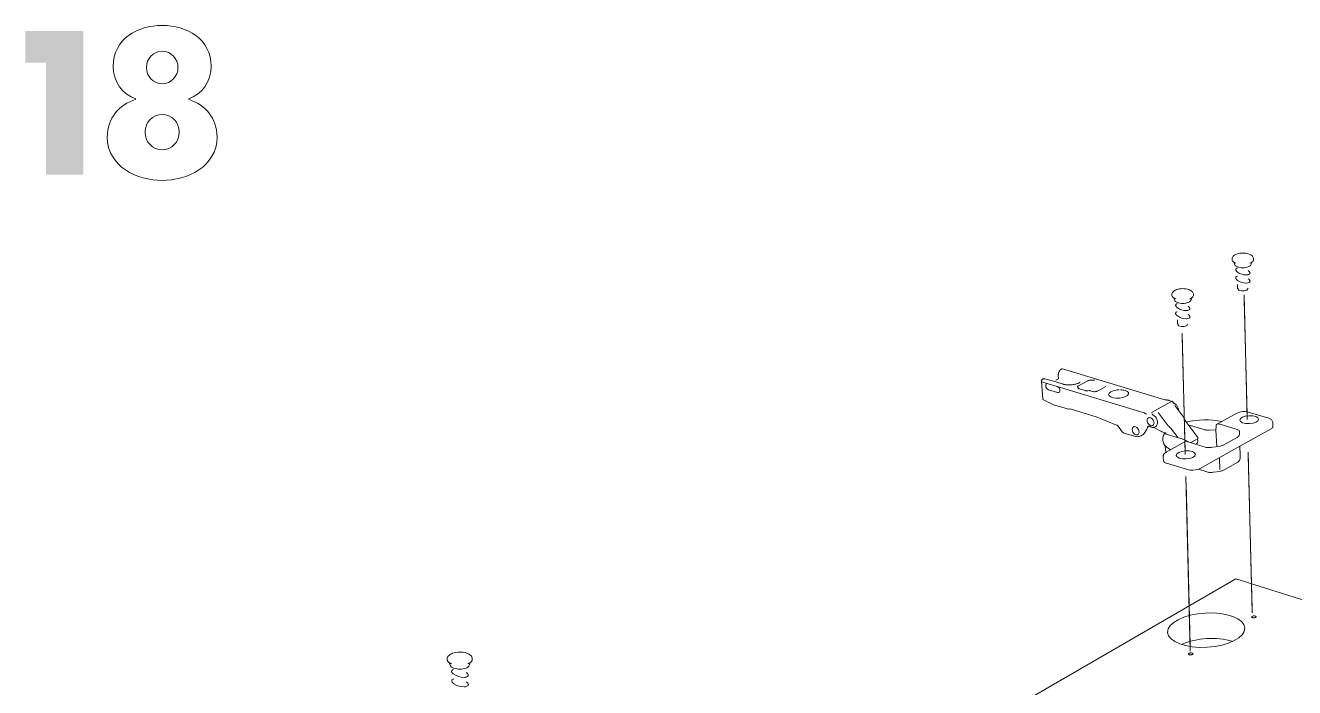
# Model space of a CAD drawing. Header units: metres. Extents: x -11.5 to 7.4, y -3.8 to 5.9.
# Drawn here: x 3.1158 to 3.3614, y -1.8009 to -1.6728 of the extents above; entities that cross this region are included whole.
import ezdxf

# ---------------------------------------------------------------- set-up
doc = ezdxf.new("R2010")
doc.units = ezdxf.units.M
doc.header["$MEASUREMENT"] = 0
doc.layers.add('PDF20_Geometry_Num_Penna__1_Num_Penna__255', color=255, linetype='Continuous', lineweight=18)
doc.layers.add('PDF20_Geometry_Num_Penna__7_Num_Penna__7', color=7, linetype='Continuous', lineweight=18)

msp = doc.modelspace()

# ---------------------------------------------------------------- hatches: boundary and pattern name
at = {"layer": 'PDF20_Geometry_Num_Penna__7_Num_Penna__7', "linetype": 'Continuous', "lineweight": 18}
msp.add_hatch(color=7, dxfattribs=at).paths.add_polyline_path([(3.1198295157144, -1.680030543102829), (3.1198295157144, -1.701701393515812), (3.12705190401247, -1.701701393515812), (3.12705190401247, -1.673913810438076), (3.115849155434464, -1.673913810438076), (3.115849155434464, -1.680030543102829)])

# ---------------------------------------------------------------- linework, layer by layer
at = {"layer": 'PDF20_Geometry_Num_Penna__1_Num_Penna__255', "color": 255, "linetype": 'Continuous', "lineweight": 18, "flags": 128}
for points in [[(3.352190049541319, -1.748126030799338), (3.35162616516833, -1.725874096925735)], [(3.340202408314289, -1.755104314903696), (3.339645894978855, -1.733091939750645)], [(3.353144967456627, -1.785827167986633), (3.352386979094678, -1.755972008874597)], [(3.341154992067702, -1.792652257360463), (3.340361377024234, -1.761347460862525)]]:
    msp.add_lwpolyline(points, dxfattribs=at)
at = {"layer": 'PDF20_Geometry_Num_Penna__7_Num_Penna__7', "color": 7, "linetype": 'Continuous', "lineweight": 18, "flags": 128}
for points in [[(3.349996920167326, -1.718817188420786, -0.1169570765636752), (3.349377875863295, -1.718433280214774, -0.2003207958543626), (3.349265098988699, -1.718163254538993), (3.349265098988695, -1.717983892625145, -0.2001323228835385), (3.349483404550964, -1.717457846244939, -0.11958409313783), (3.350145692275323, -1.717048753660611, -0.0819523453973867), (3.351349628409375, -1.716852192659132, -0.0819924642836081), (3.352554670199062, -1.717048753660611, -0.119584093131382), (3.353216957923419, -1.717457846244939, -0.1980169219698784), (3.353435263485686, -1.717983892625145), (3.353435263485686, -1.718163254538993, -0.2027497933083086), (3.353322240909895, -1.718433034513582, -0.118698807657255), (3.352703319456431, -1.718816574167661)], [(3.349840654171143, -1.719243480092751, 0.1130967850077301), (3.350315594690969, -1.719537093088718, 0.0799343544853621), (3.351349996961254, -1.719705398446234, 0.08007540961980257), (3.352384030679644, -1.719536601686175, 0.1156960878440242), (3.352859831153896, -1.71924323439153, 0.2002708241666137), (3.352946317994501, -1.719035371132424, 0.04753750977271901), (3.353077768164248, -1.718633649585656)], [(3.352405898091069, -1.720259331918507, -0.1090625216172357), (3.352705899319576, -1.72061068470865, -0.1200624568178674), (3.352736611976056, -1.720737220853351, -0.2738603912257698), (3.352597913619389, -1.720968180030089, -0.11408107111604), (3.3521108108876, -1.721098524544193), (3.352027272461971, -1.721098524544193, -0.1544823890621832), (3.350328248305441, -1.720559210296392, -0.1164365211242164), (3.349995077407891, -1.720180707517941, -0.1212053504035561), (3.34996375049816, -1.720055891281977)], [(3.349995077407939, -1.721758478106656, 0.1132208081749392), (3.35032800260419, -1.722134401021984, 0.1549424489362311), (3.352027272461971, -1.72267494377605)], [(3.352111425140729, -1.722672486763472, 0.119307342740436), (3.352597913619389, -1.722541036593793, 0.2797874143257399), (3.352736611976056, -1.722309463163927)], [(3.338364562950469, -1.725708248580737, -0.1158811583585229), (3.337745395795812, -1.725324340374726, -0.1983504572568897), (3.337632618921212, -1.725052717640808), (3.33763261892121, -1.72487335572696, -0.1988904011829346), (3.337851047334105, -1.724347800749257, -0.1196833398140613), (3.338513212207836, -1.723939813820563, -0.08195234539225511), (3.339717148341892, -1.723743252819085, -0.08199246426062269), (3.340922312982203, -1.723939813820563, -0.1196833398565323), (3.341584477855934, -1.724347800749257, -0.1980169219604519), (3.341802906268827, -1.724873355726959), (3.341802906268827, -1.725052717640808, -0.1983504577156838), (3.341689883693, -1.725324708926631, -0.1186988076807149), (3.341070962239582, -1.725707634327643)], [(3.338208174103661, -1.726132697493311, 0.1156214222951265), (3.338683114623482, -1.726428767501794, 0.07908281073290799), (3.339717516893765, -1.726595844353041, 0.0792229209637602), (3.340751550612174, -1.726428521800547, 0.118228289684088), (3.341227351086287, -1.72613171468821, 0.2007172721236827), (3.341313960777658, -1.725926554143007, 0.0467269716685382), (3.341445410947387, -1.725523604089975)], [(3.350796309190214, -1.724104925061805, 0.07962092489968214), (3.351350365513131, -1.724194606018721, 0.07962092495051105), (3.351904421836048, -1.724104925061805)], [(3.338661738614574, -1.728211452934564, 0.04595473069701522), (3.338470091638136, -1.728292534347674, 0.2761245820204165), (3.338331393281468, -1.728522265018152)], [(3.340773540874208, -1.727150392078459, -0.1092812083614844), (3.341073419252089, -1.727500639212969, -0.1189397201643874), (3.341104131908569, -1.727628403863929, -0.2731563141821374), (3.340965433551901, -1.727858134534406, -0.1159179879157589), (3.340478453670739, -1.727987864795383), (3.340394915245113, -1.727987864795383, -0.1545468656216598), (3.338695891088577, -1.727451007560105, -0.1162200039441364), (3.338362720191043, -1.727070784872878)], [(3.338362720191084, -1.728649661117232, 0.1122046871971132), (3.338695645387331, -1.729024355526303, 0.1559604336522425), (3.340394915245113, -1.729563546923483, 0.0113567935933772), (3.340478453670739, -1.729562318417224, 0.1176154400124242), (3.340965433551903, -1.729432096753745, 0.2797874155143154), (3.341104131908573, -1.729199909070749)], [(3.338688397200402, -1.72980715971469), (3.338688397200402, -1.730427555375606, 0.2065381953976763), (3.338717267097495, -1.730526327278849), (3.338885572455011, -1.730810112224733)], [(3.339163951973365, -1.730994879566087, 0.07959006125781246), (3.33971800829627, -1.731085789029304, 0.07959006132748139), (3.340272064619189, -1.730994879566123)], [(3.334282850904144, -1.750514492668552), (3.334496856694503, -1.750396678918291), (3.334565653045022, -1.750354909705477), (3.334637643511826, -1.750292378736889, 0.427127036205679), (3.333942308969082, -1.748159691870842), (3.333879655149859, -1.748116694151769), (3.333836657430789, -1.748062639876362), (3.333801030749269, -1.747991386513325), (3.333783831661639, -1.74792013315029)], [(3.338196626144828, -1.746377129288685), (3.339930908430977, -1.748696549106143, -0.08521663354404388), (3.340051302044403, -1.748927508282867), (3.340116535726768, -1.749115101188652), (3.340139877345695, -1.749176526501614), (3.340169361495915, -1.749230580777021), (3.340197617139877, -1.749294463102501), (3.340222187265063, -1.749346060365389), (3.340257813946581, -1.749400114640795), (3.340303268678172, -1.749454168916202), (3.342620600034975, -1.752556515772659), (3.342650084185198, -1.752610570048066), (3.342664826260307, -1.752646196729584), (3.342664826260307, -1.752690422954917), (3.342654998210234, -1.752751848267878), (3.342637799122604, -1.752807131049544), (3.342612000491162, -1.752850128768618), (3.342592344391013, -1.752869784868765)], [(3.347312019737759, -1.74942652752537), (3.350217682742112, -1.747805390665675, -0.1774605820094612), (3.352367568695779, -1.747616200701754), (3.356362179648324, -1.748819399732037, -0.3180248842701458), (3.357147195147977, -1.749597044194151), (3.357182821829495, -1.750372231643731)], [(3.340382015929388, -1.749557977695109, -0.1021744887298107), (3.347312142588384, -1.749426158973491), (3.346383391856401, -1.749934760564816), (3.346376020818845, -1.74994458861489), (3.346363735756251, -1.74994458861489), (3.346347765174881, -1.749951959652446), (3.346347765174881, -1.749963016208779), (3.346340394137329, -1.749971615752593), (3.34632073803718, -1.749981443802668), (3.346310909987105, -1.749987586333964), (3.346302310443289, -1.749997414384038), (3.346294939405734, -1.750007242434112), (3.346285111355661, -1.750014613471667), (3.346275283305589, -1.750023213015481), (3.346267912268029, -1.750034269571815), (3.346258084217958, -1.75004164060937), (3.34625439869918, -1.750051468659445), (3.34623965662407, -1.750061296709518), (3.346232285586515, -1.750068667747073), (3.346222457536438, -1.750087095340962), (3.346215086498884, -1.750094466378518), (3.346215086498884, -1.750114122478665), (3.34620525844881, -1.75012272202248), (3.346196658904995, -1.750131321566295), (3.346196658904995, -1.750148520653925), (3.346186830854922, -1.75015712019774), (3.346186830854922, -1.750175547791628), (3.346179459817364, -1.750185375841701), (3.346179459817364, -1.75020380343559), (3.346172088779809, -1.750211174473145), (3.346172088779809, -1.750229602067034), (3.346159803717219, -1.750246801154663), (3.346159803717219, -1.750257857710997), (3.346159803717219, -1.750273828292366), (3.346159803717219, -1.750292255886255), (3.346159803717219, -1.750308226467626), (3.346159803717219, -1.750326654061515), (3.346160295119722, -1.750337710617847), (3.34617995121987, -1.750728375608285)], [(3.336529420300414, -1.75540136771718), (3.336459395443638, -1.755444365436253), (3.336315660211307, -1.755535274899438), (3.33618052452279, -1.755642154943991), (3.336077329997016, -1.755758863038619), (3.336020818709089, -1.75585468652684), (3.335979049496276, -1.755944367483764), (3.335950793852312, -1.756042647984502), (3.335933594764683, -1.756134785953946), (3.335933840465936, -1.756230855143419), (3.335979418048154, -1.757014764987439), (3.335996617135784, -1.757104445944364), (3.336039614854855, -1.757184298851215), (3.336108411205371, -1.757265380264324), (3.336200549174817, -1.757347690183693), (3.336314800256924, -1.75741648653421), (3.336449935945442, -1.757479140353432), (3.33660104221533, -1.757531966122579), (3.340614572164263, -1.758762929394337, 0.1501553471199237), (3.342762615358545, -1.758692044583183)], [(3.197455877820715, -1.795595881208227), (3.197453420808197, -1.795389492156675, -0.1981476420123719), (3.197698139255039, -1.794778310292703, -0.1153877172155076), (3.198458707480134, -1.794293541722807, -0.08068528275596322), (3.199853062084371, -1.794049068977218, -0.08090846020475859), (3.201251716460513, -1.794259880651303, -0.1189241342709292), (3.202024324046947, -1.794725361672929, -0.2009068741834684), (3.202283416017025, -1.795330769557482), (3.202285873029542, -1.795537158609035, -0.2064567906968527), (3.202158108378576, -1.795852761867029, -0.1186121878380011), (3.201448646013869, -1.796306572079193)], [(3.198139787255233, -1.796839743795707, 0.1142933740370308), (3.198694212130027, -1.79717340609572, 0.07996780809967476), (3.199893234239047, -1.797352768009565, 0.0801421454936221), (3.201088939381165, -1.797143799094863, 0.1157391096728118), (3.201635747517152, -1.796797606031015, 0.1960796732291816), (3.201731693855995, -1.796556450252324, 0.04808692844102235), (3.201877886100847, -1.796088389367555)], [(3.198293596238894, -1.797780042486528, 0.1182296321505585), (3.198329591472284, -1.797925006225118, 0.1146733545004429), (3.198722713475243, -1.79835866893463, 0.153627363991982), (3.20069753728697, -1.798957320034758, -0.009370805280466559), (3.20079336077519, -1.798956091528498, 0.1155352633890725), (3.201354910986291, -1.798799579831071, 0.2714574255364949), (3.201515353903746, -1.798528325649031)], [(3.198694334980658, -1.799239999325019, 0.05419607188205199), (3.198473203853993, -1.799337051319489, 0.2798176694568717), (3.198315095098428, -1.799604742833377)], [(3.198353670194967, -1.799750443675721, 0.1166400286813634), (3.198744335185404, -1.800181649372715, 0.1552410140472021), (3.200719158997135, -1.800782880335987)]]:
    msp.add_lwpolyline(points, format="xyb", dxfattribs=at)
for points in [[(3.350320877267889, -1.722917205210372), (3.350320877267889, -1.723536372365029)], [(3.350349624314353, -1.723635144268272), (3.35051792967187, -1.723917700707897)], [(3.352211548400858, -1.749062029718253), (3.351602209296274, -1.724937852305569)], [(3.352353195172547, -1.723635144268272), (3.352182432802515, -1.723917700707897)], [(3.340720715105062, -1.730526327278849), (3.340549952735028, -1.730810112224733)], [(3.340219238850041, -1.755816357131551), (3.339627098833086, -1.732378914717782)], [(3.315679703471107, -1.741205240787914), (3.31564407678959, -1.740599587202109), (3.31564407678959, -1.740491478651296), (3.31564407678959, -1.740375999062927), (3.315663732889739, -1.740260519474559), (3.315687074508661, -1.740152410923745), (3.315716558658885, -1.740045530879192), (3.315749728327884, -1.739938650834638), (3.315795183059475, -1.739831770790084), (3.315850465841143, -1.739732261783086), (3.315910662647845, -1.739636438294864), (3.315975773479584, -1.739555356881755), (3.316038427298807, -1.739474275468645), (3.316117051699397, -1.73940179359935), (3.316189533568691, -1.739342825298906), (3.316268157969283, -1.739296142061055), (3.316285357056913, -1.7392887710235), (3.316313612700876, -1.739296142061055)], [(3.336289001625483, -1.745234864168845), (3.316464596120136, -1.739270466280237)], [(3.31263251654569, -1.745128721228046), (3.312407699900248, -1.74173067291499), (3.312407699900248, -1.741669247602028), (3.312415070937803, -1.741605365276548), (3.312433498531693, -1.741534111913512), (3.312453154631841, -1.741470229588032), (3.31248632430084, -1.741408804275069), (3.312523179488617, -1.741347378962107), (3.312558806170136, -1.741301924230516), (3.312604260901729, -1.741257698005183), (3.312657086670875, -1.741233127879998), (3.312676742771023, -1.741222071323665), (3.312700084389949, -1.741222071323665)], [(3.312443449432394, -1.741756840098312), (3.313664584654077, -1.74213153450738)], [(3.315154885597162, -1.74180241768053), (3.313077481512787, -1.741167279944503)], [(3.31366483035533, -1.742131288806128), (3.315447392937482, -1.742666917535156)], [(3.316563368023377, -1.742230797813127), (3.315155499850288, -1.741802049128652)], [(3.315193214992451, -1.741470106737405), (3.315679703471107, -1.741205977891669)], [(3.315447638638735, -1.74266679468453), (3.332294144971687, -1.747766324166633)], [(3.319852939233744, -1.741854014943418), (3.319845568196188, -1.741865071499751), (3.319817312552225, -1.74188227058738), (3.319780457364448, -1.741909297725083), (3.319737459645374, -1.741936324862786), (3.319684633876228, -1.741971951544305), (3.31961583752571, -1.742007578225823), (3.319533527606342, -1.742043204907341), (3.319442618143157, -1.742087431132673), (3.319317310504715, -1.742123057814191), (3.319195688385051, -1.742169741052042), (3.319051953152721, -1.742211510264856), (3.318883647795204, -1.742249593958893), (3.318715342437686, -1.742283992134151), (3.318526152473765, -1.742311019271855), (3.318319763422213, -1.742339274915818), (3.31811583138318, -1.742354016990928), (3.317909442331626, -1.742372444584817), (3.317748508011666, -1.742372444584817), (3.317590030704226, -1.742372444584817), (3.317436467421819, -1.742362616534743), (3.317285361151932, -1.742354016990928), (3.317141625919602, -1.742339274915818), (3.317000347699791, -1.74231961881567), (3.316865212011272, -1.742299962715522), (3.316743589891608, -1.742274164084078), (3.316652680428424, -1.742249593958893), (3.3165629994715, -1.742231166365005)], [(3.319399497573459, -1.742747261844511), (3.319389669523384, -1.742694436075364), (3.319416696661088, -1.742631782256142), (3.319469522430234, -1.742577727980736), (3.319550603843346, -1.742534730261662)], [(3.319469031027729, -1.742943331443485), (3.319399006170954, -1.742746770442007)], [(3.319763626828699, -1.743095543369005), (3.31972800014718, -1.74308694382519), (3.319685002428105, -1.743102914406561), (3.319603921014995, -1.743068516231301), (3.319541267195776, -1.743031661043524), (3.319498269476702, -1.742997262868267), (3.31946878532648, -1.74294320859286)], [(3.319550603843346, -1.742534238859158), (3.321342994475575, -1.741562490408101), (3.321441274976312, -1.741517035676508), (3.321546926514609, -1.741490008538805), (3.321683290709384, -1.741462981401102), (3.32181596938538, -1.741444553807213)], [(3.320889429964664, -1.743468886421188), (3.31968549383061, -1.743102791555935)], [(3.321815600833505, -1.741445045209717), (3.322314374374756, -1.741419246578273)], [(3.322314742926634, -1.741419860831402), (3.322422851477448, -1.741419860831402), (3.322538331065816, -1.741419860831402), (3.322646439616628, -1.741437059919032), (3.322742263104848, -1.741462858550475)], [(3.32482937238867, -1.742703404171056), (3.323243370807994, -1.743557216021228)], [(3.312633007948195, -1.74512921263055), (3.312637921973232, -1.745146411718179), (3.312637921973232, -1.745164839312068), (3.312647750023304, -1.745172210349623), (3.312657578073377, -1.745180809893438), (3.312657578073377, -1.745191866449771), (3.312666177617192, -1.745199237487327), (3.312676005667269, -1.745207837031141), (3.312683376704824, -1.745218893587474), (3.314734982157752, -1.746207841126162)], [(3.313739154984013, -1.743291244416102), (3.315529088603723, -1.743834244182686)], [(3.321385992194649, -1.743480188678773), (3.321395820244721, -1.743507215816477), (3.321261913062466, -1.743514586854031), (3.321129234386467, -1.743507215816477), (3.321005155254284, -1.743486331210069), (3.320889675665917, -1.743469132122439)], [(3.321654912214797, -1.743468886421188), (3.321395697394097, -1.743506970115225)], [(3.321825306032952, -1.743486208359443), (3.321770023251288, -1.743469009271814), (3.32171719748214, -1.743469009271814), (3.321654543662918, -1.743469009271814)], [(3.321825306032952, -1.743486331210069), (3.322333907624277, -1.743638665986215), (3.322367077293277, -1.743620238392326), (3.322403932481054, -1.7436300664424)], [(3.322334276176154, -1.743638665986215), (3.322449755764524, -1.743665693123918), (3.322581205934263, -1.743684120717807), (3.322727398179113, -1.743684120717807), (3.322876047436479, -1.743665693123918), (3.323011183124997, -1.743638665986215), (3.32313526225718, -1.743603039304698), (3.323243370807994, -1.743557584573106), (3.323188088026326, -1.743557584573106), (3.323154918357327, -1.743567412623179)], [(3.326998423039985, -1.743345175840883), (3.3271998980665, -1.743318148703179), (3.327406287118052, -1.743309549159364)], [(3.327675084287574, -1.743309794860616), (3.327914643008125, -1.743326993948246), (3.32814805919738, -1.743354021085949), (3.328364276299004, -1.743389647767467), (3.328558380287966, -1.743443702042874)], [(3.337555837280009, -1.74556533235258), (3.333694642107222, -1.747688191168546)], [(3.336564924131306, -1.745280318900437), (3.336502270312085, -1.745269262344103), (3.336449444542939, -1.745269262344103), (3.336403989811346, -1.745260662800288), (3.336360992092272, -1.745253291762733), (3.336315537360681, -1.745244692218918), (3.336288510222978, -1.745234864168845)], [(3.337064066224436, -1.745353046470983), (3.336985441823845, -1.745333390370836), (3.336898217879439, -1.745314962776947), (3.33681713646633, -1.745298992195576), (3.336726227003146, -1.745290392651762), (3.336636546046222, -1.745280564601688), (3.336565292683186, -1.745280564601688)], [(3.33706455762694, -1.74535255506848), (3.337707066400522, -1.745546659057439), (3.337637041543745, -1.745538059513624), (3.337555960130636, -1.745565086651328)], [(3.337812595088192, -1.745717667128726), (3.33783225118834, -1.745680811940948), (3.33783225118834, -1.745645185259431), (3.337812595088192, -1.745619386627987), (3.33779539600056, -1.745600959034098), (3.337779425419189, -1.745583759946468), (3.337749941268969, -1.74556533235258), (3.337736427700117, -1.745556732808765), (3.337719228612489, -1.745546904758691), (3.337706943549895, -1.745546904758691)], [(3.337812226536313, -1.745619632329238), (3.337839253674018, -1.745645430960682), (3.337860138280423, -1.7456810576422), (3.337874880355534, -1.745717912829978), (3.337901907493237, -1.745743711461421), (3.337910507037053, -1.745779338142939), (3.3379301631372, -1.745807593786902), (3.337901907493237, -1.745814964824457)], [(3.314734736456501, -1.746207472574285), (3.31765980985975, -1.747090768574678), (3.317677008947378, -1.747099368118493), (3.317695436541268, -1.747090768574678)], [(3.317696050794396, -1.747090645724051), (3.317945437565022, -1.746992365223312), (3.317925781464874, -1.746982537173238)], [(3.317945683266275, -1.746992365223313), (3.32315454980545, -1.74857959531025)], [(3.332293899270434, -1.747766938419763), (3.332366381139732, -1.747793965557467), (3.332419206908877, -1.747830820745243)], [(3.332793041363566, -1.748036104141162), (3.332677561775197, -1.747990649409571), (3.332569453224384, -1.747945194677978), (3.332488371811271, -1.74789359741509), (3.332418346954498, -1.747830943595869)], [(3.336903254755102, -1.750299995475689), (3.334940101752837, -1.747688191168546)], [(3.337901416090734, -1.745815456226961), (3.337884217003104, -1.745799485645591), (3.337875617459288, -1.745770001495369), (3.337860875384177, -1.745752802407741), (3.337851047334105, -1.745742974357666), (3.337831391233957, -1.745727003776296), (3.337812963640069, -1.745717175726222)], [(3.337901293240106, -1.74581607048009), (3.337956576021774, -1.745877495793053), (3.33800940179092, -1.745921722018386), (3.338035200422363, -1.745913122474571), (3.338054856522511, -1.745921722018386)], [(3.33805497937314, -1.745921722018386), (3.338029180741694, -1.745904522930756), (3.338009524641548, -1.745895923386941), (3.337984954516362, -1.745867667742979), (3.337966526922473, -1.745850468655349), (3.337946870822325, -1.745822213011387), (3.337929671734695, -1.745807470936276)], [(3.338954737357406, -1.747393226815703), (3.338954737357406, -1.747358828640444), (3.33894736631985, -1.747223692951927), (3.338928938725962, -1.747099613819744), (3.338892083538184, -1.746965706637487), (3.338856456856666, -1.746842856011563), (3.338806088100037, -1.746706491816788), (3.338740977268298, -1.746591012228419), (3.338659895855189, -1.746468161602495), (3.338580042948339, -1.746358824545423), (3.338498961535226, -1.746251944500869), (3.338403138047006, -1.746162263543944), (3.338304857546268, -1.746073811093279), (3.338196748995454, -1.746001329223984), (3.338126724138677, -1.745958331504911), (3.338055470775643, -1.745921476317133)], [(3.327228645112966, -1.750380954038172), (3.327211446025336, -1.750355155406728), (3.327165991293745, -1.750299872625062), (3.327120536562152, -1.750258103412249), (3.327077538843078, -1.750221248224471), (3.327032084111487, -1.750185621542953), (3.326979258342339, -1.750157365898991), (3.326928889585711, -1.750131567267547), (3.323154918357327, -1.748579963862127)], [(3.327229013664843, -1.750380094083791), (3.328039827795941, -1.751441523491774), (3.328049655846014, -1.751432923947959), (3.328059483896089, -1.75141572486033)], [(3.330206421434736, -1.750496679327793), (3.330287502847845, -1.750442625052386)], [(3.332766628478993, -1.750915599962194), (3.332836653335766, -1.750791520830011), (3.332902992673768, -1.750684640785456), (3.332945990392837, -1.750577760740902), (3.332980388568096, -1.750480708746423)], [(3.332917857599503, -1.750434516911075), (3.332935056687132, -1.750427145873521), (3.33295348428102, -1.750416089317187), (3.332970683368648, -1.750408718279632), (3.332996482000095, -1.750396433217039), (3.333028423162833, -1.750389062179483)], [(3.333488744458171, -1.750479603090789), (3.333418719601395, -1.750442747903012), (3.333354837275914, -1.750415720765309), (3.33328235540662, -1.750396064665161), (3.333193902955953, -1.750380094083791), (3.333105450505288, -1.750380094083791), (3.333035425648511, -1.750388693627606), (3.333028054610956, -1.750408349727754), (3.333007170004549, -1.750415720765309), (3.333007170004549, -1.750434148359198), (3.332997341954474, -1.750442747903012), (3.33298997091692, -1.750461175496901), (3.332980142866846, -1.750479603090789)], [(3.333088128567033, -1.748714116745637), (3.3331765810177, -1.748668662014045)], [(3.334282482352267, -1.750514492668552), (3.334221057039304, -1.75054889084381), (3.334148575170008, -1.750577146487773), (3.334040466619195, -1.750595574081662), (3.333934815080903, -1.750604173625477), (3.33382670653009, -1.750595574081662), (3.33371245544798, -1.750569775450217), (3.333604346897166, -1.750530463249922), (3.333488867308798, -1.750480094493294), (3.333479039258723, -1.75045183884933), (3.333471668221168, -1.750416212167813)], [(3.333925601283957, -1.750221493925723), (3.334009139709584, -1.750174810687872)], [(3.337556451533139, -1.750906263314623), (3.337405345263253, -1.750736729450848), (3.33724441094329, -1.750577023637147), (3.337073648573259, -1.75042714587352), (3.336902886203225, -1.750299381222558)], [(3.343595296901055, -1.750959211934396), (3.340800445161285, -1.750122599171854)], [(3.34657049335968, -1.749925669618499), (3.34649801149039, -1.749909699037127), (3.346439043189942, -1.749915841568424), (3.346383760408278, -1.749934269162313)], [(3.347184746489303, -1.750042132011875), (3.34699309951286, -1.749988077736467), (3.346786710461309, -1.749952451054949), (3.34657049335968, -1.749925423917246)], [(3.350056871272777, -1.750906509015875), (3.347184623638674, -1.75004164060937)], [(3.356799282175361, -1.750862651342421), (3.356930732345099, -1.750772970385496), (3.357048668945987, -1.750683289428571), (3.357130978865356, -1.750577637890276), (3.357173976584431, -1.750479357389538), (3.357182576128245, -1.750372477344984)], [(3.328039827795941, -1.751441523491774), (3.328085282527532, -1.75149557776718), (3.328138108296681, -1.751541032498772), (3.328195848090864, -1.751584030217846), (3.328243759834974, -1.751620885405623), (3.32829904261664, -1.751655283580881), (3.328351868385786, -1.751683539224843), (3.328387495067306, -1.751692138768658)], [(3.33163701697362, -1.752210445559432), (3.331511709335176, -1.752273099378653), (3.331375345140401, -1.752323468135281), (3.331232838414332, -1.752361551829319), (3.331089103181998, -1.752377522410688), (3.330919569318223, -1.752387350460762), (3.330741435910635, -1.752377522410688), (3.330564531009303, -1.752351723779244), (3.330386397601714, -1.752297669503838), (3.328387617917929, -1.751692015918032)], [(3.331046228313552, -1.751995702665317), (3.331124852714142, -1.751950247933724)], [(3.331842914622667, -1.752100739950482), (3.331636525571115, -1.752210077007554)], [(3.33276638277774, -1.750915354260941), (3.332365889737225, -1.751583661665968), (3.332257781186414, -1.751745824492188), (3.332133702054231, -1.751879731674444), (3.331991195328158, -1.752003810806627), (3.331842546070789, -1.752100862801107)], [(3.335933840465936, -1.751514251062321), (3.335806075814974, -1.751468796330728), (3.335691824732864, -1.751424570105396), (3.335593544232127, -1.751372972842508), (3.334138992821188, -1.750576900786521)], [(3.335888262883717, -1.752751602566627), (3.335905461971349, -1.753144724569584)], [(3.336289001625483, -1.751620885405623), (3.336163693987039, -1.751806389850768), (3.336056813942484, -1.75199557981469), (3.33596713298556, -1.752193369322428), (3.335914307216415, -1.752377645261315), (3.33588850858497, -1.752566835225237), (3.33588850858497, -1.752751111164123)], [(3.335933471914059, -1.751514005361069), (3.336154603040722, -1.751575430674031), (3.33628236769168, -1.751620885405623), (3.336386790723717, -1.751665111630955), (3.336492442262013, -1.751719165906362)], [(3.336245758205157, -1.751843490739796), (3.33627032833034, -1.751843490739796), (3.336288755924231, -1.751843490739796), (3.336315783061933, -1.751843490739796), (3.336331753643302, -1.751843490739796), (3.336351409743452, -1.751843490739796), (3.336377208374893, -1.751852090283611)], [(3.336377822628025, -1.751852335984863), (3.336788143718611, -1.751977643623306)], [(3.336788020867987, -1.751977275071428), (3.337555837280009, -1.752209462754424)], [(3.337555837280009, -1.752210077007554), (3.339794175684343, -1.75289558350021)], [(3.338813213436341, -1.752592633856681), (3.337556451533139, -1.750905894762745)], [(3.340435210250416, -1.753253693074778), (3.340399583568898, -1.753215609380741), (3.340309902611972, -1.753144356017705), (3.340198108542381, -1.753064503110855), (3.340060515841348, -1.752993249747819), (3.339916780609016, -1.752940423978672), (3.339795158489352, -1.752894969247079)], [(3.342383498326944, -1.75292150498228), (3.341318383400182, -1.753509959480455)], [(3.342335586582831, -1.753795955737606), (3.342426496046015, -1.753723473868311), (3.342503891940348, -1.753635021417646), (3.342567774265829, -1.753529369879351), (3.342612000491162, -1.753395462697094), (3.342637799122604, -1.753254184477282), (3.342637799122604, -1.753101849701135), (3.342612000491162, -1.75294951492499)], [(3.344823803160295, -1.751104544224865), (3.344597758008595, -1.75111191526242), (3.344377855388194, -1.751104544224865), (3.344166552311602, -1.751077517087162), (3.34396016326005, -1.751049261443199), (3.343770973296127, -1.751013634761681), (3.343595296901055, -1.750959580486274)], [(3.344823434608417, -1.751104667075491), (3.346117051699396, -1.751066583381454), (3.346117051699396, -1.750986730474603), (3.346117051699396, -1.750898278023938), (3.346117051699396, -1.750827024660903), (3.346117051699396, -1.750782798435569)], [(3.346117051699396, -1.751066583381454), (3.346295185106987, -1.754279127249365)], [(3.346205872701942, -1.750782429883691), (3.346160417970349, -1.750782429883691), (3.346117420251275, -1.750782429883691)], [(3.347703053280076, -1.753955538700682), (3.350263260324327, -1.752520643389889), (3.350409452569179, -1.752440790483039), (3.350515104107474, -1.7523425099823), (3.350601099545619, -1.752243000975302), (3.350656382327287, -1.75214840599334), (3.350680952452469, -1.752048896986341)], [(3.350056871272777, -1.750906140463997), (3.350235004680366, -1.750970022789478), (3.350388567962773, -1.751041276152514), (3.35052001813251, -1.751121129059364), (3.35061829863325, -1.751209581510029), (3.350690780502546, -1.751309090517028), (3.350726407184062, -1.751406142511508), (3.350726407184062, -1.751514251062321), (3.350680952452469, -1.75204987979135)], [(3.350769527753764, -1.754242394912214), (3.35679903647411, -1.750862774193046)], [(3.33590509341947, -1.753144478868331), (3.335933349063431, -1.753349639413624), (3.335996002882652, -1.753546200415103), (3.336084455333319, -1.753742761416581), (3.336199934921686, -1.7539380939118), (3.336351041191573, -1.754128512381982)], [(3.336394407462524, -1.754894854586496), (3.336351409743452, -1.754128266680731), (3.336522172113483, -1.754297800544506), (3.33670644805237, -1.754456277851947), (3.336922665153997, -1.754617212171907), (3.337152395824475, -1.754768318441793), (3.337411610645175, -1.754912053674125)], [(3.33639453031315, -1.754894977437122), (3.336414186413299, -1.75502642760686), (3.336439985044741, -1.755161563295377), (3.336485439776336, -1.755293013465115), (3.336528437495408, -1.755402350522187)], [(3.336528928897911, -1.755401859119684), (3.340353268882923, -1.753279000303718)], [(3.340991477884597, -1.753477035512708), (3.340819487008304, -1.753413153187227), (3.340665923725899, -1.753349270861746), (3.340545530112497, -1.753269417954896), (3.340480419280755, -1.753253447373526), (3.340420222474052, -1.753260818411081), (3.340353883136054, -1.75327924600497)], [(3.340991355033973, -1.753476544110203), (3.343878344743185, -1.754358611604338), (3.344072448732144, -1.754410208867226), (3.344286208821252, -1.754447064055003), (3.344509796960434, -1.754472862686447), (3.344751812693504, -1.754482690736521), (3.344991371414057, -1.754482690736521), (3.345234615653386, -1.754465491648891), (3.345474174373935, -1.754439693017448)], [(3.344416184783478, -1.759200646174504), (3.342762615358545, -1.758692044583179), (3.342923549678504, -1.758629390763957), (3.343067284910836, -1.758559365907181), (3.350770019156265, -1.754242394912214)], [(3.345473682971434, -1.754439570166822), (3.346714474293265, -1.754258979746713), (3.346938062432447, -1.754224581571454), (3.347150594015297, -1.754170527296048), (3.347354526054328, -1.754107873476826), (3.347542487511992, -1.754035391607531), (3.347703421831953, -1.753955538700682)], [(3.350863139930718, -1.755990313617859), (3.350769773455013, -1.754242149210961)], [(3.353159340979861, -1.78643908695436), (3.352371868467687, -1.755361564114381)], [(3.346928111531748, -1.758709366521434), (3.346810174930859, -1.756462428573285)], [(3.3476766403955, -1.758836025516762), (3.350234390427238, -1.757399901699711)], [(3.350234513277865, -1.757399901699711), (3.350352449878752, -1.75732004879286), (3.35046670096086, -1.757236510367233), (3.350566209967859, -1.757139458372752), (3.350657119431043, -1.757032578328198), (3.350709945200188, -1.756945354383793), (3.350752942919263, -1.756837245832979), (3.35078856960078, -1.756730365788425), (3.350808225700927, -1.756613657693798)], [(3.350863139930718, -1.755944858886267), (3.350863139930718, -1.755970657517712), (3.350863139930718, -1.755990313617859), (3.35080785714905, -1.756533313384444)], [(3.341183861964796, -1.793880763619702), (3.340330050114623, -1.760118954603286)], [(3.344415816231601, -1.759200031921375), (3.344554637438897, -1.759235658602893), (3.344698372671226, -1.759263914246855), (3.344850707447375, -1.759289712878298), (3.345001813717259, -1.759298312422113), (3.345188546668664, -1.759305683459669), (3.345375279620068, -1.759298312422113), (3.345563241077732, -1.759281113334485), (3.345644322490841, -1.75927128528441), (3.346872828750081, -1.75909315187682)], [(3.346872828750081, -1.759092660474317), (3.347043591120116, -1.759058262299058), (3.347215581996407, -1.759020178605022), (3.347374059303849, -1.758969809848393), (3.347482167854661, -1.758932954660615), (3.347587819392958, -1.758880128891469), (3.347676271843623, -1.758835902666136)], [(3.349970507282753, -1.779872843849351), (3.168622098812612, -1.884983839389873)], [(3.56305872631723, -1.846869678398223), (3.349970630133377, -1.779873089550603)]]:
    msp.add_lwpolyline(points, dxfattribs=at)
for points in [[(3.315644322490842, -1.740599095799605), (3.315654150540915, -1.740616294887234)], [(3.316268403670536, -1.739296142061055), (3.316285602758166, -1.739288771023499), (3.316313858402127, -1.739277714467167), (3.316339657033573, -1.739270343429611), (3.31637651222135, -1.739261743885796), (3.316402310852791, -1.739261743885796), (3.316429337990495, -1.739270343429611), (3.316464964672013, -1.739270343429611), (3.316386340271421, -1.739270343429611)], [(3.312407454198997, -1.741730427213738), (3.312414825236555, -1.741748854807627)], [(3.312656840969622, -1.741232882178746), (3.312719494788844, -1.741196026990969), (3.312789519645623, -1.741167771347007), (3.312860773008657, -1.74116040030945), (3.312933254877953, -1.741151800765636), (3.313006965253507, -1.74116040030945), (3.313076990110282, -1.741167771347007), (3.312986080647098, -1.74116040030945), (3.312890257158879, -1.74116040030945), (3.312800576201955, -1.741186198940895)], [(3.315236458412773, -1.741470106737405), (3.31520820276881, -1.74146273569985)], [(3.312666669019698, -1.745155625515123), (3.31267649706977, -1.745198623234197)], [(3.320971002780277, -1.743452178736062), (3.320932919086241, -1.743452178736062)], [(3.321894839487227, -1.743468886421188), (3.321859212805707, -1.743468886421188)], [(3.336528928897911, -1.745315331328825), (3.336551042010578, -1.74528953269738)], [(3.31470132108625, -1.746144327352559), (3.314708692123803, -1.746179954034077)], [(3.334952509666055, -1.747713498397486), (3.334952509666055, -1.747697527816116)], [(3.327245598499344, -1.750354664004225), (3.327238227461786, -1.75036203504178)], [(3.331288612598501, -1.751441523491774), (3.331260356954537, -1.751290417221887), (3.331213673716684, -1.751129482901927), (3.331142420353652, -1.7509796051383), (3.331053967902985, -1.750835869905969), (3.330956915908505, -1.750713019280044), (3.330830379763801, -1.750603682222972), (3.330705072125362, -1.750523829316122), (3.330580992993175, -1.750469775040715), (3.330450771329698, -1.750442747903012), (3.330331606222552, -1.750451347446827), (3.330216126634184, -1.750490659647123), (3.330127674183519, -1.750548399441307), (3.330047821276667, -1.750649136954564), (3.330002366545076, -1.750763388036674), (3.329964282851041, -1.750898523725191), (3.329964282851041, -1.751041030451262), (3.329983938951189, -1.751200736264963), (3.330037993226595, -1.751361670584923), (3.330098190033295, -1.751514005361069), (3.330187870990221, -1.751655283580881), (3.330294751034774, -1.751780591219324), (3.330410230623144, -1.751887471263878), (3.330545366311661, -1.751968552676987), (3.330671902456361, -1.752023835458654), (3.330799667107321, -1.752049634090097), (3.330918832214467, -1.752041034546282), (3.33102694076528, -1.752004179358505), (3.331125221266021, -1.751941525539285), (3.331197703135315, -1.751843245038545), (3.33125052890446, -1.751726536943917), (3.331276327535907, -1.751595086774179)], [(3.339725010781947, -1.752905165849032), (3.339755723438428, -1.752895337798957)], [(3.342611509088657, -1.752949023522487), (3.342611509088657, -1.752931824434858), (3.342611509088657, -1.752904797297154), (3.342604138051103, -1.752894969247079)], [(3.346179459817364, -1.750728375608285), (3.346186830854922, -1.750754174239729)], [(3.345474051523311, -1.754439570166822), (3.3454593094482, -1.754410086016599)], [(3.350807979999676, -1.756614149096301), (3.350815351037232, -1.756569922870969)], [(3.350863139930718, -1.755943998931886), (3.350863139930718, -1.755971026069589), (3.350863139930718, -1.755998053207293), (3.350863139930718, -1.756025080344996), (3.350863139930718, -1.756043507938885), (3.350863139930718, -1.756070535076588), (3.350863139930718, -1.756033679888811)], [(3.353814380517287, -1.787345478872427), (3.353867206286434, -1.787298795634576), (3.353902832967952, -1.787244741359169), (3.353902832967952, -1.78719437260254), (3.353867206286434, -1.787147689364689), (3.353814380517287, -1.787102234633097), (3.35372838507914, -1.787078893014172), (3.353625190553364, -1.787059236914024), (3.353512167977517, -1.787050637370209), (3.353394231376626, -1.787059236914024), (3.353288579838331, -1.787078893014172), (3.353190299337594, -1.78711329118943), (3.353119045974557, -1.787156288908503), (3.353074819749226, -1.78721034318391), (3.353056392155336, -1.787254569409243), (3.353074819749226, -1.787308623684649), (3.353119045974557, -1.787352849909982), (3.353190299337594, -1.7873884765915), (3.353288579838331, -1.787416732235462), (3.353394231376626, -1.787426560285537), (3.353512167977517, -1.787426560285537), (3.353625190553364, -1.787406904185389), (3.35372838507914, -1.787379877047686)], [(3.341596517217274, -1.794514304297592), (3.341659171036495, -1.794461478528445), (3.341694797718013, -1.794416023796852), (3.341694797718013, -1.794361969521447), (3.341671456099085, -1.794309143752299), (3.341606345267346, -1.794273517070781), (3.341526492360495, -1.794237890389264), (3.341420840822204, -1.794219462795374), (3.341304132727574, -1.79421086325156), (3.341186196126687, -1.794219462795374), (3.341080544588394, -1.794245261426818), (3.340982264087653, -1.794284573627114), (3.340901182674545, -1.794317743296114), (3.34085695644921, -1.79437179757152), (3.340838528855324, -1.794425851846927), (3.34085695644921, -1.794479906122334), (3.340901182674545, -1.794522903841407), (3.34097243603758, -1.794559759029184), (3.341073173550837, -1.794585557660628), (3.341178825089132, -1.794592928698183), (3.341291847664982, -1.794592928698183), (3.341409784265871, -1.794576958116814), (3.341515435804164, -1.79454993097911)]]:
    msp.add_lwpolyline(points, close=True, dxfattribs=at)
at = {"layer": 'PDF20_Geometry_Num_Penna__7_Num_Penna__7', "color": 7, "linetype": 'Continuous', "lineweight": 18}
for centre, radius, start, end in [((3.351326226300099, -1.718238745368692), 0.001762161996202494, 192.5078161211357, 206.8857166043634), ((3.351783213135263, -1.722672235409927), 0.001042805097169364, 27.80059689879959, 53.33573534828179), ((3.339722544371025, -1.725118252528256), 0.001792908779544966, 192.7042853324337, 206.7971112527182), ((3.340159491055543, -1.729559296288952), 0.001034450781554508, 27.94810199083441, 53.58711787932374), ((3.345238723414147, -1.806374339046131), 0.0149604368450813, 73.92894437599534, 112.768245252929), ((3.198853648306864, -1.794632101285854), 0.001796285739934955, 225.294626991076, 252.4631273655338), ((3.200139689161023, -1.795545123565338), 0.002355432998159213, 194.1656361271127, 206.6241160377267), ((3.200313783759771, -1.799045330014864), 0.001338634374505876, 29.64954543775603, 52.72230489160918), ((3.200772799411743, -1.799556846507534), 0.001223285933483087, 272.0912989070498, 299.5665158956635), ((3.200413335713705, -1.800806736462612), 0.001240132882959433, 28.9364827669729, 53.78283928116085)]:
    msp.add_arc(centre, radius, start, end, dxfattribs=at)
for centre, major_axis, ratio, start_param, end_param in [((3.313706831522554, -1.742712943607808), (-0.0003142746444502186, 0.0005600031008687889), 0.6789150520291398, 5.679025969258907, 8.799668673557381), ((3.315469951476095, -1.743245249076523), (-0.0003450046735347103, 0.0005583368005279699), 0.6752027119286521, 2.51554417256495, 5.585668981653152), ((3.327313037478353, -1.744118032144188), (0.001932607668963193, 0.0001149509338869148), 0.413216638037228, 1.791150725577258, 7.12973035027008)]:
    msp.add_ellipse(centre, major_axis=major_axis, ratio=ratio, start_param=start_param, end_param=end_param, dxfattribs=at)
for centre, major_axis, ratio in [((3.33350826255872, -1.749468504804158), (-0.0004242552825752809, 0.0007535761168424582), 0.6775019383724272), ((3.352574501597045, -1.749086689089877), (0.001827595896988221, 8.77782683197381e-05), 0.4201719981305495), ((3.340329959187097, -1.755902131242387), (0.001847862518424392, 0.0001015681761504794), 0.4223049258398652), ((3.344273419267992, -1.789821556691776), (0.007466147720152083, 0.0004389460411273749), 0.442927209262725)]:
    msp.add_ellipse(centre, major_axis=major_axis, ratio=ratio, dxfattribs=at)
for points in [[(3.132839151298494, -1.680729194612458), (3.132839151298494, -1.675424504585062), (3.137556615333974, -1.672806557746624), (3.142309706050973, -1.672806557746624)], [(3.142309706050971, -1.672806557746624), (3.147065253780486, -1.672806557746624), (3.151782717815971, -1.675424504585062), (3.151782717815971, -1.680729194612458)], [(3.142309706050971, -1.67781886328432), (3.140613138906959, -1.67781886328432), (3.139250725465462, -1.679219360419853), (3.139250725465462, -1.680952782751641)], [(3.145368686636477, -1.68095278275164), (3.145368686636477, -1.679219360419853), (3.144006273194982, -1.677818863284319), (3.142309706050973, -1.677818863284319)], [(3.13722246163146, -1.687032660228615), (3.134681910687352, -1.686186219416), (3.132839151298501, -1.683680066647152), (3.132839151298501, -1.68072919461246)], [(3.139250725465462, -1.68095278275164), (3.139250725465462, -1.682683748070907), (3.140613138906957, -1.684085473712699), (3.14230970605097, -1.684085473712699)], [(3.142309706050971, -1.684085473712701), (3.14400627319498, -1.684085473712701), (3.145368686636482, -1.682683748070907), (3.145368686636482, -1.68095278275164)], [(3.151782717815967, -1.680729194612458), (3.151782717815967, -1.683680066647151), (3.14993995842711, -1.686186219415999), (3.147396950470483, -1.687032660228614)], [(3.131694183464882, -1.694403697784051), (3.131694183464882, -1.690755034194111), (3.133906723237772, -1.688212026237486), (3.137222461631458, -1.68710882761669)], [(3.147396950470482, -1.687108827616688), (3.15071268886417, -1.688212026237485), (3.152925228637065, -1.690755034194111), (3.152925228637065, -1.694403697784051)], [(3.142309706050971, -1.690017930438567), (3.140466946662112, -1.690017930438567), (3.138993967657289, -1.691565848325208), (3.138993967657289, -1.693482318089622)], [(3.145625444444658, -1.693482318089623), (3.145625444444658, -1.691565848325209), (3.144152465439827, -1.690017930438566), (3.142309706050968, -1.690017930438566)], [(3.138993967657285, -1.693482318089623), (3.138993967657285, -1.695361932666259), (3.140466946662114, -1.696871766858862), (3.142309706050973, -1.696871766858862)], [(3.142309706050971, -1.696871766858863), (3.144152465439829, -1.696871766858863), (3.14562544444466, -1.695361932666259), (3.14562544444466, -1.693482318089623)], [(3.142309706050971, -1.702806680597249), (3.137518531639936, -1.702806680597249), (3.131694183464877, -1.700154335583551), (3.131694183464877, -1.69440369778405)], [(3.152925228637057, -1.694403697784051), (3.152925228637057, -1.700154335583551), (3.147100880462004, -1.702806680597251), (3.142309706050966, -1.702806680597251)], [(3.349840899872403, -1.719242988690239), (3.349917363902083, -1.719242988690239), (3.349676280033663, -1.719035371132428), (3.349754904434254, -1.719035371132428)], [(3.349963750498327, -1.720055891281977), (3.349963750498327, -1.719962524806276), (3.35000746754598, -1.71982493210524), (3.350102571705614, -1.71982493210524)], [(3.350102448854996, -1.719824809254614), (3.350172225415033, -1.719824809254614), (3.350225244658731, -1.719746184854023), (3.350294095831435, -1.719746184854023)], [(3.349994463154809, -1.721758969509161), (3.350040626228926, -1.721758969509161), (3.349917067260483, -1.721631204858202), (3.349963750498334, -1.721631204858202)], [(3.349963750498327, -1.7216312048582), (3.349963750498327, -1.721536609876239), (3.35000746754598, -1.721401474187723), (3.350102571705614, -1.721401474187723)], [(3.350102448854996, -1.721401228486471), (3.350172774802838, -1.721401228486471), (3.350224546751278, -1.721320147073361), (3.350294095831435, -1.721320147073361)], [(3.3521108108876, -1.722672486763532), (3.352136726255528, -1.722672486763532), (3.351999016818006, -1.722674943776049), (3.352027272461969, -1.722674943776049)], [(3.352705899319576, -1.722185384031744), (3.352749851695677, -1.722185384031744), (3.352694842763244, -1.722309463163927), (3.352736611976058, -1.722309463163927)], [(3.338208542655545, -1.726132451792053), (3.338284123252103, -1.726132451792053), (3.338046379829317, -1.725927291246759), (3.338122547217392, -1.725927291246759)], [(3.350378371360819, -1.723670033846034), (3.350427894031354, -1.723670033846034), (3.350270262810007, -1.723537355170035), (3.350320631566635, -1.723537355170035)], [(3.350795940638337, -1.724104925061805), (3.350700117150115, -1.724075440911583), (3.350441707069161, -1.72394890476688), (3.350541639842671, -1.72394890476688)], [(3.350541639842673, -1.723948290513752), (3.350555538804377, -1.723948290513752), (3.350505743449418, -1.723918806363531), (3.350517069717489, -1.723918806363531)], [(3.352158845482336, -1.723948290513752), (3.352257875584494, -1.723948290513752), (3.352002825187411, -1.724074826658454), (3.351904544686667, -1.724104310808676)], [(3.352182801354394, -1.723918437811653), (3.352195086416986, -1.723918437811653), (3.352145172028528, -1.723947921961874), (3.3521582312292, -1.723947921961874)], [(3.338362105937948, -1.727071153424738), (3.338402795281874, -1.727071153424738), (3.338284710043613, -1.726945845786296), (3.338331393281466, -1.726945845786296)], [(3.338331393281466, -1.726945845786296), (3.338331393281466, -1.726852479310594), (3.338374517084132, -1.726716115115817), (3.33847021448876, -1.726716115115817)], [(3.338470091638136, -1.726716115115818), (3.338539868198175, -1.726716115115818), (3.338592887441875, -1.726637490715226), (3.338661738614579, -1.726637490715226)], [(3.338362105937948, -1.728650029669113), (3.338409383481443, -1.728650029669113), (3.338284710043613, -1.728522265018151), (3.338331393281466, -1.728522265018151)], [(3.33916346057085, -1.730994879566123), (3.339067637082627, -1.730965395415901), (3.338809227001686, -1.730838859271199), (3.338909159775191, -1.730838859271199)], [(3.338909159775186, -1.73083824501807), (3.33892305873689, -1.73083824501807), (3.338873263381929, -1.73080998937411), (3.338884589650002, -1.73080998937411)], [(3.340526365414849, -1.73083824501807), (3.340625395517007, -1.73083824501807), (3.340370345119924, -1.730966009669031), (3.340272064619192, -1.730994265312995)], [(3.340550321286905, -1.730810112224733), (3.340561647554978, -1.730810112224733), (3.340511852200015, -1.730838367868697), (3.340525751161721, -1.730838367868697)], [(3.341073419252089, -1.729074601432306), (3.341119582326209, -1.729074601432306), (3.341062362695748, -1.729199909070749), (3.341104131908564, -1.729199909070749)], [(3.197590153554851, -1.795908290349951), (3.197703954619366, -1.795908290349951), (3.197456246372591, -1.795714186360992), (3.197456246372591, -1.795596249760105)], [(3.198139664404609, -1.796839252393203), (3.198228270285487, -1.796839252393203), (3.198036469878835, -1.796690603135834), (3.198034012866321, -1.796600922178908)], [(3.198353178792463, -1.799750935078226), (3.1984070232562, -1.799750935078226), (3.19826226932928, -1.799604742833377), (3.198315095098426, -1.799604742833377)], [(3.198293596238891, -1.797780042486528), (3.198291139226372, -1.797670705429455), (3.198353793045595, -1.797565053891161), (3.198449616533813, -1.797510999615754)], [(3.19844912513131, -1.797511245317007), (3.198530438883179, -1.797511245317007), (3.198589855099597, -1.797416650335045), (3.198672713270486, -1.797416650335045)], [(3.201477270209709, -1.798383361910441), (3.201526716632827, -1.798383361910441), (3.20146375664085, -1.798528325649031), (3.201515353903737, -1.798528325649031)], [(3.200817439497873, -1.800779194817209), (3.200848250278112, -1.800779194817209), (3.200685966585809, -1.800782880335989), (3.200719158997131, -1.800782880335989)], [(3.201536852763283, -1.800350568983361), (3.2015393097758, -1.80046482006547), (3.201476655956577, -1.800565557578728), (3.201375918443322, -1.800620840360393)], [(3.201498769069248, -1.800206833751029), (3.201548215492364, -1.800206833751029), (3.201488941019178, -1.800350568983359), (3.201536852763287, -1.800350568983359)]]:
    msp.add_open_spline(points, degree=3, dxfattribs=at)

doc.saveas('drawing.dxf')
